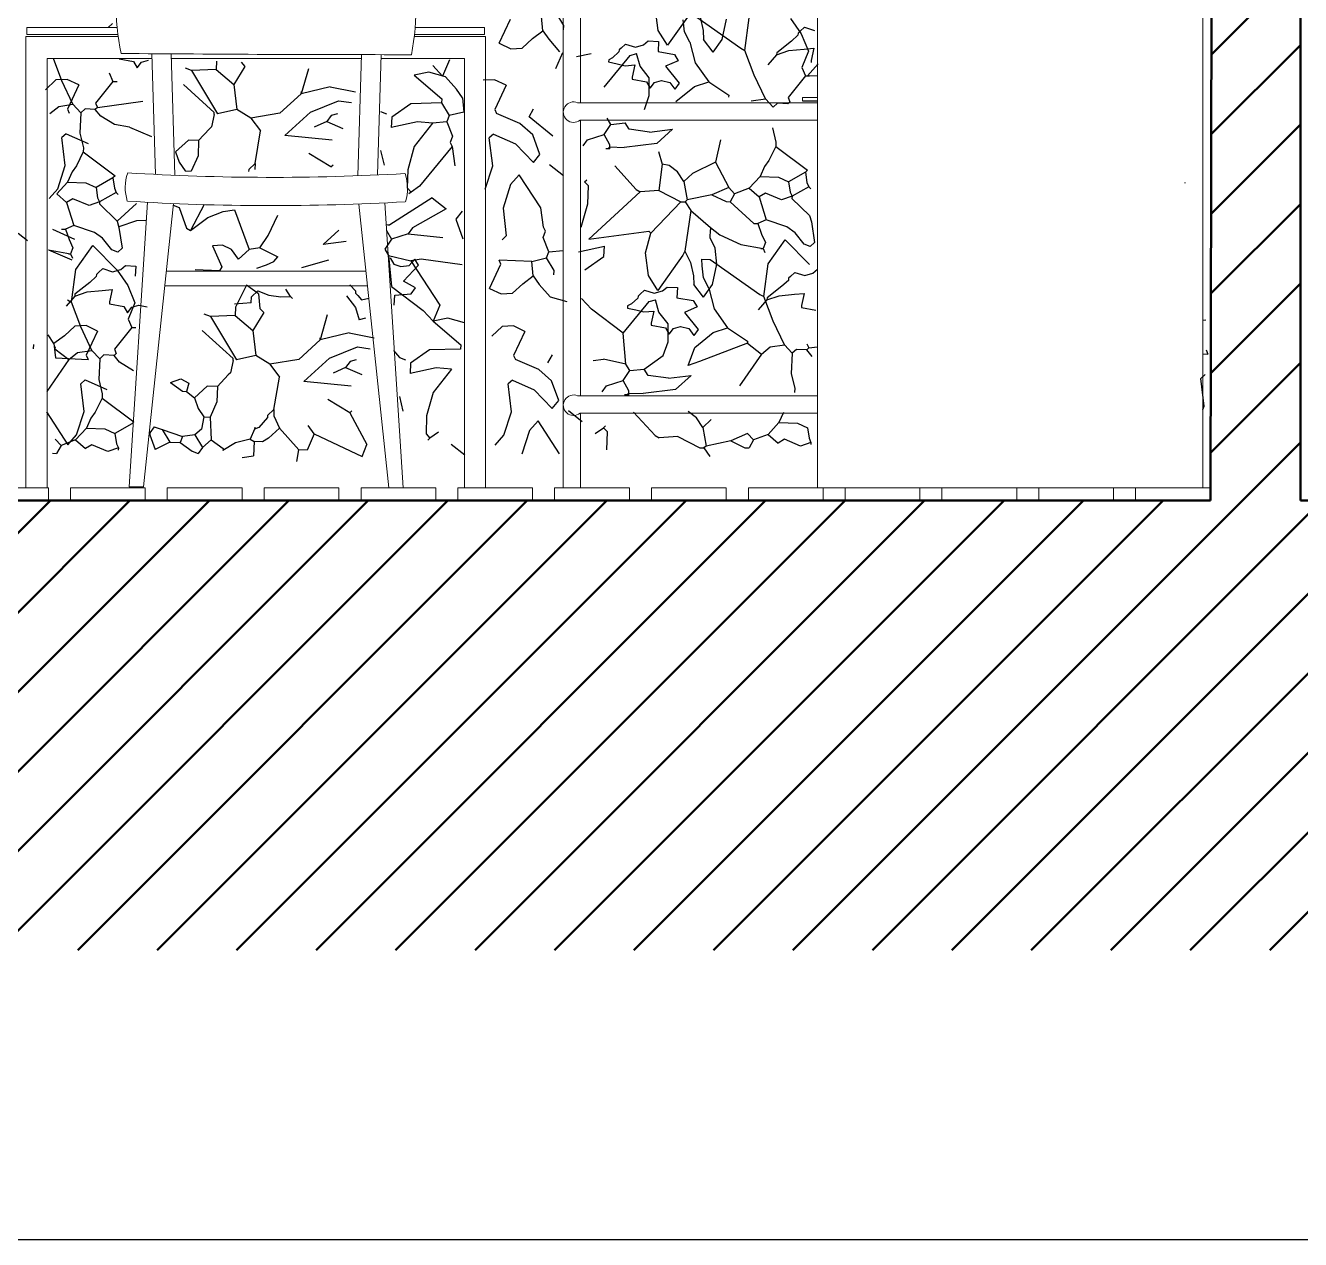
# Model space of a CAD drawing. Header units: inches. Extents: x 2960 to 8891, y 1487 to 4457.
# Drawn here: x 7918.2 to 8116.7, y 3203.8 to 3392.8 of the extents above; entities that cross this region are included whole.
import ezdxf

# ---------------------------------------------------------------- set-up
doc = ezdxf.new("R2010")
doc.units = ezdxf.units.IN
doc.header["$MEASUREMENT"] = 0
for name, color, linetype, lineweight in [('A-FURN', 8, 'Continuous', 20), ('A-GLAZ-FULL', 4, 'Continuous', 30), ('A-WALL-FULL', 7, 'Continuous', 50)]:
    doc.layers.add(name, color=color, linetype=linetype, lineweight=lineweight)
doc.layers.add('lavatrice', color=251, linetype='Continuous')
doc.layers.add('VERDE_siepe', color=96, linetype='Continuous')

msp = doc.modelspace()

# ---------------------------------------------------------------- hatches: boundary and pattern name
at = {"layer": 'A-WALL-FULL'}
h = msp.add_hatch(dxfattribs=at)
h.set_pattern_fill('ANSI31', color=0, scale=70)
h.paths.add_polyline_path([(8708.47, 3614.08), (8103.34, 3614.08), (8103.34, 3544.08), (8103.19, 3544.08), (8103.13, 3516.01), (8116.72, 3516.01), (8116.72, 3544.08), (8325.77, 3544.08), (8325.77, 3528.8), (8333.47, 3528.8), (8333.47, 3544.08), (8694.45, 3544.08), (8694.45, 3528.8), (8708.47, 3528.8), (8708.47, 3544.08)])
h.paths.add_polyline_path([(8718.47, 3318.8), (8708.47, 3318.8), (8232.65, 3318.8), (8232.65, 3318.8), (8217.86, 3318.8), (8116.72, 3318.8), (8116.72, 3396.01), (8102.87, 3396.01), (8102.7, 3318.8), (7807.32, 3318.8), (7797.32, 3318.8), (7797.32, 3248.8), (8718.47, 3248.8)])

# ---------------------------------------------------------------- linework, layer by layer
at = {"layer": 'A-FURN'}
for p, q in [((8001.92, 3471.44), (8001.92, 3320.8)), ((8004.62, 3422.87), (8004.62, 3380.73)), ((7937.85, 3388.37), (7938.41, 3369.57)), ((7940.88, 3388.34), (7941.44, 3369.43)), ((7969.96, 3369.36), (7970.52, 3388.22)), ((7973, 3369.48), (7973.55, 3388.22)), ((8039.19, 3381.01), (8039.19, 3381.57)), ((8039.19, 3381.57), (8041.52, 3381.57)), ((8004.16, 3380.73), (8041.52, 3380.73)), ((8004.55, 3378.02), (8041.52, 3378.02)), ((8004.62, 3378.02), (8004.62, 3335.11)), ((8098.81, 3368.27), (8098.67, 3368.27)), ((7937.18, 3365.24), (7934.34, 3320.91)), ((7974.14, 3365.13), (7976.98, 3320.8)), ((7936.57, 3320.91), (7941.24, 3365.04)), ((7974.75, 3320.8), (7970.08, 3364.93)), ((7940.14, 3354.53), (7971.16, 3354.53)), ((7939.9, 3352.21), (7971.47, 3352.21)), ((8004.16, 3335.11), (8041.52, 3335.11)), ((8004.55, 3332.4), (8041.52, 3332.4)), ((8004.62, 3332.4), (8004.62, 3320.8)), ((7921.77, 3320.8), (7910.11, 3320.8)), ((7921.77, 3318.8), (7921.77, 3320.8)), ((7936.84, 3320.8), (7925.19, 3320.8)), ((7925.19, 3318.8), (7925.19, 3320.8)), ((7934.34, 3320.92), (7936.58, 3320.92)), ((7936.84, 3318.8), (7936.84, 3320.8)), ((7951.92, 3320.8), (7940.27, 3320.8)), ((7940.27, 3318.8), (7940.27, 3320.8)), ((7951.92, 3318.8), (7951.92, 3320.8)), ((7967, 3320.8), (7955.35, 3320.8)), ((7955.35, 3318.8), (7955.35, 3320.8)), ((7967, 3318.8), (7967, 3320.8)), ((7982.08, 3320.8), (7970.43, 3320.8)), ((7970.43, 3318.8), (7970.43, 3320.8)), ((7976.98, 3320.8), (7974.75, 3320.8)), ((7982.08, 3318.8), (7982.08, 3320.8)), ((7997.15, 3320.8), (7985.5, 3320.8)), ((7985.5, 3318.8), (7985.5, 3320.8)), ((7997.15, 3318.8), (7997.15, 3320.8)), ((8012.23, 3320.8), (8000.58, 3320.8)), ((8000.58, 3318.8), (8000.58, 3320.8)), ((8004.62, 3320.8), (8001.92, 3320.8)), ((8012.23, 3318.8), (8012.23, 3320.8)), ((8027.31, 3320.8), (8015.66, 3320.8)), ((8015.66, 3318.8), (8015.66, 3320.8)), ((8027.31, 3318.8), (8027.31, 3320.8)), ((8042.39, 3320.8), (8030.74, 3320.8)), ((8030.74, 3318.8), (8030.74, 3320.8)), ((8042.39, 3318.8), (8042.39, 3320.8)), ((8057.46, 3320.8), (8045.81, 3320.8)), ((8045.81, 3318.8), (8045.81, 3320.8)), ((8057.46, 3318.8), (8057.46, 3320.8)), ((8072.54, 3320.8), (8060.89, 3320.8)), ((8060.89, 3318.8), (8060.89, 3320.8)), ((8072.54, 3318.8), (8072.54, 3320.8)), ((8087.62, 3320.8), (8075.97, 3320.8)), ((8075.97, 3318.8), (8075.97, 3320.8)), ((8087.62, 3318.8), (8087.62, 3320.8)), ((8091.05, 3318.8), (8091.05, 3320.8)), ((8091.05, 3320.8), (8102.7, 3320.8)), ((8093.85, 3320.8), (8096.55, 3320.8)), ((7921.77, 3318.8), (7910.11, 3318.8)), ((7936.84, 3318.8), (7925.19, 3318.8)), ((7951.92, 3318.8), (7940.27, 3318.8)), ((7967, 3318.8), (7955.35, 3318.8)), ((7982.08, 3318.8), (7970.43, 3318.8)), ((7997.15, 3318.8), (7985.5, 3318.8)), ((8012.23, 3318.8), (8000.58, 3318.8)), ((8027.31, 3318.8), (8015.66, 3318.8)), ((8042.39, 3318.8), (8030.74, 3318.8)), ((8057.46, 3318.8), (8045.81, 3318.8)), ((8072.54, 3318.8), (8060.89, 3318.8)), ((8087.62, 3318.8), (8075.97, 3318.8)), ((8102.7, 3318.8), (8091.05, 3318.8))]:
    msp.add_line(p, q, dxfattribs=at)
at = {"layer": 'A-FURN', "lineweight": 0}
for p, q in [((7932.62, 3391.05), (7918.24, 3391.05)), ((7918.24, 3391.05), (7918.24, 3320.8)), ((7918.24, 3320.8), (7918.24, 3391.05)), ((7918.24, 3391.05), (7932.62, 3391.05)), ((7918.4, 3391.36), (7918.4, 3392.46)), ((7918.4, 3392.46), (7932.45, 3392.46)), ((7918.4, 3392.46), (7918.4, 3391.36)), ((7932.45, 3392.46), (7918.4, 3392.46)), ((7932.57, 3391.36), (7918.4, 3391.36)), ((7918.4, 3391.36), (7932.57, 3391.36)), ((7989.83, 3391.05), (7978.71, 3391.05)), ((7978.71, 3391.05), (7989.83, 3391.05)), ((7989.67, 3391.36), (7978.75, 3391.36)), ((7978.75, 3391.36), (7989.67, 3391.36)), ((7978.86, 3392.46), (7989.67, 3392.46)), ((7989.67, 3392.46), (7978.86, 3392.46)), ((7989.67, 3391.36), (7989.67, 3392.46)), ((7989.67, 3392.46), (7989.67, 3391.36)), ((7989.83, 3320.8), (7989.83, 3391.05)), ((7989.83, 3320.8), (7989.83, 3391.05)), ((7921.54, 3320.8), (7921.54, 3387.59)), ((7921.54, 3320.8), (7921.54, 3387.59)), ((7921.54, 3387.59), (7937.87, 3387.59)), ((7921.54, 3387.59), (7937.87, 3387.59)), ((7940.91, 3387.59), (7970.5, 3387.59)), ((7973.53, 3387.59), (7986.54, 3387.59)), ((7973.53, 3387.59), (7986.54, 3387.59)), ((7986.54, 3320.8), (7986.54, 3387.59)), ((7986.54, 3387.59), (7986.54, 3320.8)), ((7918.24, 3320.8), (7921.54, 3320.8)), ((7918.24, 3320.8), (7921.54, 3320.8)), ((7989.83, 3320.8), (7986.54, 3320.8)), ((7986.54, 3320.8), (7989.83, 3320.8))]:
    msp.add_line(p, q, dxfattribs=at)
at = {"layer": 'A-FURN'}
for points in [[(7933.26, 3404.55), (7978.27, 3404.55, -0.092959), (7978.27, 3388.21, -0.002126), (7933.07, 3388.4, -0.109257), (7933.26, 3404.55, -0.276267)], [(7934.1, 3369.8, 0.162787), (7934.04, 3365.42, 0.892277)], [(7977.28, 3369.7, -0.162787), (7977.34, 3365.31, -0.892277)]]:
    msp.add_lwpolyline(points, format="xyb", dxfattribs=at)
msp.add_lwpolyline([(8041.52, 3320.8), (8041.52, 3396.01), (8101.52, 3396.01), (8101.52, 3320.8)], close=True, dxfattribs=at)
for centre, radius, start, end in [((8003.53, 3379.26), 1.6, 66.7709, 309.3571), ((7956.55, 3729.49), 360.38, 266.42, 273.2965), ((7956.59, 3725.09), 360.38, 266.42, 273.2965), ((8003.53, 3333.64), 1.6, 66.7709, 309.3571)]:
    msp.add_arc(centre, radius, start, end, dxfattribs=at)
at = {"layer": 'A-GLAZ-FULL'}
msp.add_line((7675.27, 3203.76), (8890.62, 3203.76), dxfattribs=at)
at = {"layer": 'A-WALL-FULL'}
for p, q in [((8102.7, 3318.8), (8103.19, 3544.08)), ((8116.72, 3318.8), (8116.72, 3544.08)), ((7807.32, 3318.8), (8102.7, 3318.8)), ((8102.7, 3318.8), (8102.7, 3318.8)), ((8116.72, 3318.8), (8708.47, 3318.8))]:
    msp.add_line(p, q, dxfattribs=at)
at = {"layer": 'lavatrice'}
msp.add_lwpolyline([(8039.19, 3381.01), (8041.52, 3381.01)], dxfattribs=at)
at = {"layer": 'VERDE_siepe'}
for p, q in [((8016.72, 3391.97), (8016.22, 3395.53)), ((8022.02, 3395.14), (8018.13, 3389.67)), ((7931.05, 3392.44), (7931.72, 3393.05)), ((7991.96, 3389.98), (7993.72, 3393.74)), ((7998.76, 3391.92), (7998.54, 3394.17)), ((8001.99, 3392.74), (8000.8, 3394.71)), ((8020.81, 3391.78), (8020.59, 3393.63)), ((8021.84, 3394.65), (8029.59, 3389.2)), ((8023.26, 3394.03), (8023.71, 3391.95)), ((8026.65, 3390.56), (8027.34, 3393.73)), ((8030.22, 3388.85), (8030.88, 3393.96)), ((8037.33, 3393.83), (8038.99, 3391.45)), ((7997.11, 3390.72), (7998.76, 3391.92)), ((7998.76, 3391.92), (7999.66, 3390.6)), ((8001.96, 3392.1), (8001.99, 3392.74)), ((8018.13, 3389.67), (8016.72, 3391.97)), ((8021.65, 3390.18), (8020.81, 3391.78)), ((8023.71, 3391.95), (8023.74, 3390.59)), ((8038.47, 3391.23), (8037.47, 3390.32)), ((8038.48, 3391.55), (8038.47, 3391.23)), ((8038.82, 3391.85), (8038.48, 3391.55)), ((8038.82, 3391.85), (8039.48, 3392.47)), ((8038.99, 3391.45), (8040.12, 3388.74)), ((8039.48, 3392.47), (8041.02, 3391.99)), ((7991.96, 3389.98), (7993.75, 3389.13)), ((7993.75, 3389.13), (7995.51, 3389.21)), ((7995.51, 3389.21), (7997.11, 3390.72)), ((7999.66, 3390.6), (8001.36, 3388.65)), ((8010.62, 3388.95), (8010.6, 3388.63)), ((8010.95, 3389.25), (8010.62, 3388.95)), ((8010.95, 3389.25), (8011.62, 3389.86)), ((8011.62, 3389.86), (8013.15, 3389.39)), ((8013.15, 3389.39), (8014.43, 3389.74)), ((8014.43, 3389.74), (8015.15, 3390.35)), ((8015.15, 3390.35), (8016.75, 3390.28)), ((8016.75, 3390.28), (8016.68, 3388.68)), ((8021.65, 3390.18), (8022.46, 3386.95)), ((8025.25, 3388.61), (8023.74, 3390.59)), ((8025.25, 3388.61), (8026.65, 3390.56)), ((8029.59, 3389.2), (8030.22, 3388.85)), ((8037.47, 3390.32), (8035.16, 3388.5)), ((8037.06, 3388.85), (8039.42, 3389.09)), ((8039.42, 3389.09), (8040.94, 3389.21)), ((8040.94, 3389.21), (8040.54, 3387.31)), ((7923.84, 3384.13), (7922.54, 3387.59)), ((7932.76, 3387.57), (7934.98, 3387.16)), ((7934.98, 3387.16), (7935.58, 3386.17)), ((7935.58, 3386.17), (7936.24, 3387.07)), ((7936.24, 3387.07), (7937.34, 3387.37)), ((7947.92, 3387.19), (7947.87, 3385.91)), ((7951.75, 3387.02), (7952.36, 3386.35)), ((7984.21, 3387.39), (7983.14, 3384.88)), ((8000.76, 3386.04), (8001.83, 3388.55)), ((8003.97, 3387.92), (8006.28, 3388.4)), ((8008.31, 3383.16), (8012.36, 3388.09)), ((8009, 3387.4), (8008.99, 3387.08)), ((8008.99, 3387.08), (8010.29, 3386.79)), ((8009.61, 3387.72), (8009, 3387.4)), ((8010.6, 3388.63), (8009.61, 3387.72)), ((8012.36, 3388.09), (8013.33, 3388.37)), ((8013.88, 3386.43), (8013.33, 3388.37)), ((8016.68, 3388.68), (8019.22, 3388.26)), ((8019.81, 3387.27), (8017.86, 3386.4)), ((8019.22, 3388.26), (8019.81, 3387.27)), ((8022.46, 3386.95), (8024.57, 3383.98)), ((8031.66, 3385), (8030.22, 3388.85)), ((8035.14, 3388.18), (8033.8, 3386.64)), ((8035.14, 3388.18), (8037.06, 3388.85)), ((8035.16, 3388.5), (8035.14, 3388.18)), ((8040.12, 3388.74), (8039.05, 3386.23)), ((8040.54, 3387.31), (8040.52, 3386.99)), ((7931.23, 3385.36), (7931.81, 3384.06)), ((7944.03, 3385.76), (7943.08, 3386.12)), ((7947.87, 3385.91), (7944.03, 3385.76)), ((7944.03, 3385.76), (7948.11, 3379.02)), ((7947.87, 3385.91), (7950.64, 3383.55)), ((7952.36, 3386.35), (7950.64, 3383.55)), ((7962.23, 3386), (7961.13, 3382.14)), ((7981, 3385.51), (7978.7, 3385.03)), ((7978.7, 3385.03), (7983.01, 3381.33)), ((7983.61, 3384.78), (7981, 3385.51)), ((7981.62, 3386.54), (7983.14, 3384.88)), ((8010.29, 3386.79), (8011.55, 3386.49)), ((8011.55, 3386.49), (8013.07, 3386.61)), ((8013.07, 3386.61), (8012.67, 3384.71)), ((8015.3, 3384.6), (8013.88, 3386.43)), ((8017.86, 3386.4), (8019.98, 3383.75)), ((8033.41, 3381.36), (8031.66, 3385)), ((8039.63, 3384.92), (8036.93, 3381.52)), ((8039.05, 3386.23), (8039.63, 3384.92)), ((8039.63, 3384.92), (8039.95, 3384.91)), ((8041.59, 3386.79), (8039.95, 3384.91)), ((8039.95, 3384.91), (8040.27, 3384.9)), ((7922.92, 3384.27), (7921.32, 3382.76)), ((7924.68, 3384.34), (7922.92, 3384.27)), ((7925.58, 3380.49), (7923.84, 3384.13)), ((7926.47, 3383.5), (7924.68, 3384.34)), ((7926.47, 3383.5), (7924.71, 3379.74)), ((7931.81, 3384.06), (7929.1, 3380.66)), ((7931.81, 3384.06), (7932.13, 3384.04)), ((7932.13, 3384.04), (7932.45, 3384.03)), ((7947.58, 3379.21), (7942.78, 3383.58)), ((7950.64, 3383.55), (7951.11, 3379.7)), ((7965.65, 3383.22), (7961.13, 3382.14)), ((7965.65, 3383.22), (7969.56, 3382.45)), ((7985.31, 3382.83), (7983.61, 3384.78)), ((7991.22, 3384.3), (7989.46, 3384.22)), ((7993.01, 3383.45), (7991.22, 3384.3)), ((7993.01, 3383.45), (7991.25, 3379.69)), ((8012.67, 3384.71), (8012.66, 3384.39)), ((8012.66, 3384.39), (8014.88, 3383.97)), ((8014.88, 3383.97), (8015.47, 3382.98)), ((8015.32, 3381.83), (8015.3, 3384.6)), ((8015.47, 3382.98), (8016.14, 3383.89)), ((8016.14, 3383.89), (8017.24, 3384.18)), ((8017.24, 3384.18), (8018.54, 3383.9)), ((8018.54, 3383.9), (8019.3, 3382.82)), ((8019.98, 3383.75), (8019.3, 3382.82)), ((8019.45, 3380.92), (8022.34, 3383.26)), ((8022.34, 3383.26), (8024.57, 3383.98)), ((8024.57, 3383.98), (8027.68, 3381.93)), ((8041.52, 3384.84), (8040.27, 3384.9)), ((7929.39, 3380.01), (7936.47, 3380.98)), ((7961.13, 3382.14), (7957.8, 3379.09)), ((7961.13, 3382.14), (7961.14, 3382.46)), ((7962.57, 3379.26), (7966.94, 3381.04)), ((7966.94, 3381.04), (7968.94, 3380.75)), ((7983.01, 3381.33), (7982.98, 3380.69)), ((7986.21, 3381.51), (7985.31, 3382.83)), ((7986.21, 3381.51), (7986.43, 3379.26)), ((8014.55, 3379.69), (8015.32, 3381.83)), ((8027.68, 3381.93), (8027.66, 3381.61)), ((8031.2, 3381.03), (8033.41, 3381.36)), ((8033.41, 3381.36), (8034.63, 3380.03)), ((8036.93, 3381.52), (8037.22, 3380.87)), ((7922, 3379.05), (7923.37, 3380.16)), ((7923.37, 3380.16), (7925.58, 3380.49)), ((7924.71, 3379.74), (7925, 3379.09)), ((7925.58, 3380.49), (7926.8, 3379.16)), ((7926.8, 3379.16), (7926.66, 3375.97)), ((7927.47, 3379.77), (7926.8, 3379.16)), ((7929.06, 3379.7), (7927.47, 3379.77)), ((7929.39, 3380.01), (7929.06, 3379.7)), ((7929.91, 3378.64), (7929.06, 3379.7)), ((7929.1, 3380.66), (7929.39, 3380.01)), ((7947.56, 3378.89), (7947.58, 3379.21)), ((7951.11, 3379.7), (7948.11, 3379.02)), ((7953.29, 3378.32), (7951.11, 3379.7)), ((7957.8, 3379.09), (7953.29, 3378.32)), ((7958.57, 3375.62), (7962.57, 3379.26)), ((7966.75, 3379.02), (7965.77, 3378.74)), ((7973.47, 3379.36), (7974.42, 3379)), ((7978.18, 3380.58), (7975.21, 3378.47)), ((7982.98, 3380.69), (7978.18, 3380.58)), ((7982.98, 3380.69), (7984.17, 3378.72)), ((7986.43, 3379.26), (7984.17, 3378.72)), ((7991.25, 3379.69), (7991.54, 3379.04)), ((7995.18, 3377.51), (7991.54, 3379.04)), ((7996.6, 3378.55), (7997.29, 3379.8)), ((8035.29, 3380.64), (8034.63, 3380.03)), ((8036.89, 3380.57), (8035.29, 3380.64)), ((8037.22, 3380.87), (8036.89, 3380.57)), ((7932.05, 3377.32), (7929.91, 3378.64)), ((7934.37, 3376.91), (7932.05, 3377.32)), ((7947.16, 3376.99), (7946.83, 3376.69)), ((7947.56, 3378.89), (7947.16, 3376.99)), ((7953.29, 3378.32), (7954.8, 3376.34)), ((7965.1, 3377.81), (7963.14, 3376.94)), ((7965.77, 3378.74), (7965.1, 3377.81)), ((7965.1, 3377.81), (7967.6, 3376.74)), ((7975.21, 3378.47), (7975.14, 3376.88)), ((7979.2, 3377.75), (7975.14, 3376.88)), ((7981.57, 3377.56), (7978.73, 3373.93)), ((7981.57, 3377.56), (7979.2, 3377.75)), ((7983.81, 3377.78), (7981.57, 3377.56)), ((7984.17, 3378.72), (7983.81, 3377.78)), ((7983.81, 3377.78), (7984.67, 3375.5)), ((7997.16, 3375.74), (7995.18, 3377.51)), ((8000.3, 3375.51), (7996.6, 3378.55)), ((8008.31, 3375.8), (8009.33, 3377.36)), ((8009.33, 3377.36), (8008.74, 3378.34)), ((8009.33, 3377.36), (8011.58, 3377.58)), ((8012.18, 3376.59), (8011.58, 3377.58)), ((7924.54, 3375.91), (7923.87, 3375.3)), ((7924.39, 3370.98), (7923.87, 3375.3)), ((7924.54, 3375.91), (7927.92, 3374.36)), ((7926.66, 3375.97), (7927.2, 3373.71)), ((7934.37, 3376.91), (7937.83, 3375.48)), ((7946.83, 3376.69), (7945.15, 3374.84)), ((7953.94, 3371.26), (7954.8, 3376.34)), ((7965.95, 3374.89), (7958.57, 3375.62)), ((7984.67, 3375.5), (7984.31, 3374.56)), ((7991.08, 3375.86), (7990.41, 3375.25)), ((7990.93, 3370.93), (7990.41, 3375.25)), ((7991.08, 3375.86), (7994.46, 3374.32)), ((7998.29, 3372.67), (7997.16, 3375.74)), ((8005.71, 3374.96), (8008.31, 3375.8)), ((8009.19, 3374.17), (8008.31, 3375.8)), ((8015.35, 3376.14), (8012.18, 3376.59)), ((8015.35, 3376.14), (8018.91, 3376.6)), ((8018.91, 3376.6), (8016.47, 3374.4)), ((8034.49, 3376.84), (8035.03, 3374.58)), ((7927.17, 3373.07), (7926.12, 3370.88)), ((7927.2, 3373.71), (7927.17, 3373.07)), ((7927.17, 3373.07), (7932.13, 3369.34)), ((7943.55, 3374.91), (7941.56, 3373.08)), ((7941.56, 3373.08), (7942.13, 3371.46)), ((7945.15, 3374.84), (7943.55, 3374.91)), ((7945.15, 3374.84), (7945.05, 3372.45)), ((7974.07, 3371.03), (7973.53, 3373.29)), ((7978.73, 3373.93), (7977.7, 3370.28)), ((7984.6, 3373.91), (7979.54, 3367.74)), ((7984.31, 3374.56), (7984.6, 3373.91)), ((7984.6, 3373.91), (7985.06, 3370.88)), ((7994.46, 3374.32), (7997.28, 3371.44)), ((8005.03, 3374.03), (8005.71, 3374.96)), ((8008.85, 3373.54), (8008.53, 3373.56)), ((8008.85, 3373.54), (8009.18, 3373.85)), ((8009.17, 3373.53), (8008.85, 3373.54)), ((8009.17, 3373.53), (8009.18, 3373.85)), ((8009.18, 3373.85), (8009.19, 3374.17)), ((8009.18, 3373.85), (8011.41, 3373.75)), ((8016.47, 3374.4), (8011.41, 3373.75)), ((8016.75, 3373.14), (8017.3, 3371.19)), ((8026.41, 3374.95), (8025.62, 3371.47)), ((8035, 3373.94), (8033.95, 3371.75)), ((8035.03, 3374.58), (8035, 3373.94)), ((8035, 3373.94), (8039.95, 3370.21)), ((7942.13, 3371.46), (7943.03, 3370.14)), ((7945.05, 3372.45), (7943.98, 3370.1)), ((7953.94, 3371.26), (7952.94, 3370.35)), ((7953.94, 3371.26), (7953.9, 3370.31)), ((7965.75, 3370.75), (7962.32, 3372.82)), ((7965.75, 3370.75), (7966.08, 3371.05)), ((7997.28, 3371.44), (7998.29, 3372.67)), ((8001.95, 3369.37), (7999.79, 3371.06)), ((8017.3, 3371.19), (8016.8, 3367.06)), ((8018.43, 3370.97), (8017.3, 3371.19)), ((8025.62, 3371.47), (8022.03, 3369.71)), ((8025.62, 3371.47), (8027.69, 3367.55)), ((8033.95, 3371.75), (8033.27, 3370.82)), ((7923.21, 3367.34), (7924.39, 3370.98)), ((7925.44, 3369.95), (7924.73, 3368.38)), ((7926.12, 3370.88), (7925.44, 3369.95)), ((7931.79, 3369.03), (7929.17, 3367.55)), ((7932.13, 3369.34), (7931.79, 3369.03)), ((7931.79, 3369.03), (7932.04, 3367.43)), ((7943.03, 3370.14), (7943.98, 3370.1)), ((7952.94, 3370.35), (7952.93, 3370.03)), ((7977.7, 3370.28), (7977.61, 3367.5)), ((7989.75, 3367.29), (7990.93, 3370.93)), ((7995.07, 3369.52), (7993.72, 3367.99)), ((7998.41, 3364.39), (7995.07, 3369.53)), ((8009.94, 3370.88), (8013.29, 3367.21)), ((8019.71, 3369.99), (8018.43, 3370.97)), ((8020.7, 3368.49), (8019.71, 3369.99)), ((8022.03, 3369.71), (8020.7, 3368.49)), ((8032.56, 3369.25), (8030.88, 3367.41)), ((8033.27, 3370.82), (8032.56, 3369.25)), ((8032.56, 3369.25), (8035.43, 3369.13)), ((8035.43, 3369.13), (8037, 3368.42)), ((8039.62, 3369.9), (8037, 3368.42)), ((8039.95, 3370.21), (8039.62, 3369.9)), ((8039.62, 3369.9), (8039.87, 3368.29)), ((7921.86, 3365.8), (7923.21, 3367.34)), ((7924.73, 3368.38), (7923.05, 3366.54)), ((7924.73, 3368.38), (7927.6, 3368.26)), ((7927.6, 3368.26), (7929.17, 3367.55)), ((7929.17, 3367.55), (7929.42, 3365.94)), ((7932.04, 3367.43), (7932.33, 3366.77)), ((7977.61, 3367.5), (7978.22, 3366.83)), ((7979.54, 3367.74), (7978.22, 3366.83)), ((7993.72, 3367.99), (7992.54, 3364.34)), ((8005.25, 3368.44), (8005.58, 3368.75)), ((8005.86, 3367.78), (8005.25, 3368.44)), ((8005.77, 3365), (8005.86, 3367.78)), ((8013.29, 3367.21), (8013.92, 3366.87)), ((8016.8, 3367.06), (8013.92, 3366.87)), ((8016.8, 3367.06), (8020.24, 3365.31)), ((8020.7, 3368.49), (8021.21, 3365.59)), ((8027.69, 3367.55), (8025.08, 3366.38)), ((8027.69, 3367.55), (8028.61, 3366.55)), ((8030.88, 3367.41), (8028.61, 3366.55)), ((8030.88, 3367.41), (8032.42, 3366.06)), ((8037, 3368.42), (8037.25, 3366.81)), ((8040.16, 3367.64), (8037.54, 3366.16)), ((8039.87, 3368.29), (8040.16, 3367.64)), ((8040.46, 3367.31), (8040.16, 3367.64)), ((7923.05, 3366.54), (7924.59, 3365.19)), ((7925.58, 3365.79), (7924.59, 3365.19)), ((7924.59, 3365.19), (7925.72, 3361.63)), ((7928.09, 3364.72), (7925.58, 3365.79)), ((7929.71, 3365.29), (7928.09, 3364.72)), ((7929.42, 3365.94), (7929.71, 3365.29)), ((7929.71, 3365.29), (7929.7, 3364.97)), ((7932.33, 3366.77), (7929.71, 3365.29)), ((7932.64, 3366.44), (7932.33, 3366.77)), ((7981.52, 3365.91), (7974.94, 3361.72)), ((7978.22, 3366.83), (7977.89, 3366.53)), ((7981.52, 3365.91), (7983.68, 3364.21)), ((8013.92, 3366.87), (8005.88, 3359.5)), ((8020.24, 3365.31), (8015.55, 3360.4)), ((8020.24, 3365.31), (8020.88, 3365.29)), ((8021.21, 3365.59), (8020.88, 3365.29)), ((8020.88, 3365.29), (8021.78, 3363.97)), ((8025.08, 3366.38), (8021.21, 3365.59)), ((8025.08, 3366.38), (8027.27, 3365.33)), ((8027.27, 3365.33), (8027.91, 3365.3)), ((8028.61, 3366.55), (8027.91, 3365.3)), ((8027.91, 3365.3), (8031.6, 3361.94)), ((8033.4, 3366.66), (8032.42, 3366.06)), ((8032.42, 3366.06), (8033.54, 3362.5)), ((8035.92, 3365.59), (8033.4, 3366.66)), ((8037.54, 3366.16), (8035.92, 3365.59)), ((8037.25, 3366.81), (8037.54, 3366.16)), ((8037.54, 3366.16), (8037.52, 3365.84)), ((8037.52, 3365.84), (8040.28, 3363.16)), ((7929.7, 3364.97), (7932.46, 3362.29)), ((7935.45, 3365.04), (7932.46, 3362.29)), ((7941.19, 3364.79), (7942.14, 3364.43)), ((7942.14, 3364.43), (7943.28, 3361.18)), ((7945.99, 3364.9), (7943.9, 3360.83)), ((7946.57, 3362.88), (7948.96, 3363.82)), ((7948.96, 3363.82), (7950.75, 3364.05)), ((7950.75, 3364.05), (7953.04, 3357.88)), ((7955.96, 3360.07), (7957.5, 3363.2)), ((7983.68, 3364.21), (7978.44, 3361.25)), ((7986.19, 3363.84), (7985.18, 3362.61)), ((7992.54, 3364.34), (7993.05, 3360.02)), ((7998.87, 3361.37), (7998.41, 3364.39)), ((8004.73, 3361.35), (8005.77, 3365)), ((8021.78, 3363.97), (8020.86, 3357.62)), ((8021.78, 3363.97), (8024.86, 3361.28)), ((8040.28, 3363.16), (8040.56, 3362.19)), ((7925.72, 3361.63), (7924.41, 3361.05)), ((7928.91, 3360.53), (7925.72, 3361.63)), ((7932.46, 3362.29), (7932.73, 3361.32)), ((7935.48, 3362.36), (7932.71, 3361.39)), ((7932.73, 3361.32), (7933.23, 3358.1)), ((7936.94, 3362.42), (7935.48, 3362.36)), ((7943.28, 3361.18), (7943.9, 3360.83)), ((7943.9, 3360.83), (7946.57, 3362.88)), ((7974.36, 3361.75), (7974.62, 3361.73)), ((7974.62, 3361.73), (7974.94, 3361.72)), ((7978.44, 3361.25), (7977.76, 3360.32)), ((7985.18, 3362.61), (7986.31, 3359.54)), ((7999.16, 3360.72), (7998.87, 3361.37)), ((8024.86, 3361.28), (8024.85, 3360.96)), ((8024.86, 3361.28), (8026.31, 3360.14)), ((8031.6, 3361.94), (8032.24, 3361.91)), ((8033.54, 3362.5), (8032.24, 3361.91)), ((8032.24, 3361.91), (8032.81, 3360.29)), ((8036.73, 3361.4), (8033.54, 3362.5)), ((8038.01, 3360.48), (8036.73, 3361.4)), ((8040.56, 3362.19), (8041.06, 3358.97)), ((7917.03, 3360.41), (7918.48, 3359.27)), ((7925.85, 3359.46), (7922.47, 3361.01)), ((7923.77, 3361.07), (7924.41, 3361.05)), ((7924.41, 3361.05), (7924.98, 3359.42)), ((7924.98, 3359.42), (7925.56, 3358.12)), ((7930.18, 3359.62), (7928.91, 3360.53)), ((7931.62, 3357.85), (7930.18, 3359.62)), ((7954.65, 3358.13), (7955.96, 3360.07)), ((7964.56, 3358.68), (7967, 3360.88)), ((7968.12, 3359.14), (7964.56, 3358.68)), ((7975.16, 3359.47), (7974.14, 3357.92)), ((7974.41, 3360.85), (7975.16, 3359.47)), ((7977.76, 3360.32), (7975.16, 3359.47)), ((7977.76, 3360.32), (7983.17, 3359.76)), ((7992.39, 3359.41), (7993.05, 3360.02)), ((7998.8, 3359.77), (7999.16, 3360.72)), ((7999.66, 3357.5), (7998.8, 3359.77)), ((8005.88, 3359.5), (8015.25, 3360.74)), ((8014.72, 3357.38), (8015.55, 3360.4)), ((8015.25, 3360.74), (8015.55, 3360.4)), ((8024.79, 3359.68), (8024.85, 3360.96)), ((8025.56, 3358.11), (8024.79, 3359.68)), ((8026.31, 3360.14), (8029.57, 3358.68)), ((8032.81, 3360.29), (8033.39, 3358.99)), ((8033.82, 3355.65), (8036.48, 3359.38)), ((8036.48, 3359.38), (8040.27, 3355.52)), ((8039.45, 3358.72), (8038.01, 3360.48)), ((7921.75, 3357.81), (7925.39, 3356.28)), ((7921.75, 3357.81), (7925.2, 3357.18)), ((7924.88, 3357.19), (7925.2, 3357.18)), ((7925.56, 3358.12), (7925.2, 3357.18)), ((7925.2, 3357.18), (7925.49, 3356.52)), ((7926, 3354.78), (7928.65, 3358.51)), ((7928.65, 3358.51), (7932.45, 3354.65)), ((7932.57, 3357.49), (7931.62, 3357.85)), ((7933.23, 3358.1), (7932.57, 3357.49)), ((7948.85, 3358.54), (7947.31, 3358.45)), ((7947.31, 3358.45), (7948.77, 3355.19)), ((7950.28, 3357.86), (7948.85, 3358.54)), ((7951.37, 3356.35), (7950.28, 3357.86)), ((7953.04, 3357.88), (7951.37, 3356.35)), ((7954.65, 3358.13), (7953.04, 3357.88)), ((7954.65, 3358.13), (7957.46, 3356.73)), ((7974.14, 3357.92), (7974.73, 3356.93)), ((7999.29, 3356.56), (7999.66, 3357.5)), ((7999.66, 3357.5), (8001.9, 3357.72)), ((8004.27, 3357.53), (8008.32, 3358.4)), ((8008.26, 3356.8), (8008.32, 3358.4)), ((8015.22, 3353.81), (8014.72, 3357.38)), ((8020.86, 3357.62), (8020.52, 3356.99)), ((8020.86, 3357.62), (8021.75, 3355.87)), ((8025.83, 3355.58), (8025.56, 3358.11)), ((8029.57, 3358.68), (8033.03, 3358.04)), ((8032.71, 3358.06), (8033.03, 3358.04)), ((8033.39, 3358.99), (8033.03, 3358.04)), ((8033.03, 3358.04), (8033.32, 3357.39)), ((8040.39, 3358.36), (8039.45, 3358.72)), ((8041.06, 3358.97), (8040.39, 3358.36)), ((7933.02, 3354.77), (7933.75, 3355.38)), ((7933.75, 3355.38), (7935.35, 3355.31)), ((7935.35, 3355.31), (7935.28, 3353.72)), ((7948.77, 3355.19), (7948.42, 3354.57)), ((7954.19, 3354.95), (7955.7, 3355.47)), ((7955.7, 3355.47), (7956.84, 3356.03)), ((7956.84, 3356.03), (7957.46, 3356.73)), ((7961.23, 3355.09), (7965.4, 3356.29)), ((7974.73, 3356.93), (7978.21, 3356.14)), ((7974.73, 3356.93), (7975.16, 3352.12)), ((7974.97, 3356.57), (7975.55, 3355.61)), ((7975.55, 3355.61), (7976.63, 3355.22)), ((7976.63, 3355.22), (7977.94, 3355.4)), ((7977.05, 3352.96), (7979.39, 3355.42)), ((7977.94, 3355.4), (7978.8, 3356.4)), ((7979.82, 3356.39), (7978.21, 3356.14)), ((7978.21, 3356.14), (7982.71, 3349.24)), ((7979.39, 3355.42), (7978.8, 3356.4)), ((7986.18, 3355.48), (7979.82, 3356.39)), ((7990.46, 3351.83), (7992.22, 3355.59)), ((7992.22, 3355.59), (7991.93, 3356.24)), ((7997.03, 3356.02), (7991.93, 3356.24)), ((7997.03, 3356.02), (7999.29, 3356.56)), ((7997.26, 3353.77), (7997.03, 3356.02)), ((8000.49, 3354.59), (7999.29, 3356.56)), ((8005.29, 3354.7), (8008.26, 3356.8)), ((8020.52, 3356.99), (8016.63, 3351.52)), ((8021.75, 3355.87), (8022.21, 3353.79)), ((8023.51, 3356.4), (8024.78, 3356.34)), ((8023.53, 3355.33), (8023.51, 3356.4)), ((8023.75, 3353.47), (8023.53, 3355.33)), ((8024.78, 3356.34), (8032.53, 3350.89)), ((8025.15, 3352.41), (8025.83, 3355.58)), ((8033.16, 3350.54), (8033.82, 3355.65)), ((7925.33, 3349.67), (7926, 3354.78)), ((7929.2, 3353.66), (7928.2, 3352.75)), ((7929.22, 3353.98), (7929.2, 3353.66)), ((7929.55, 3354.29), (7929.22, 3353.98)), ((7929.55, 3354.29), (7930.22, 3354.9)), ((7930.22, 3354.9), (7931.75, 3354.42)), ((7931.75, 3354.42), (7933.02, 3354.77)), ((7932.45, 3354.65), (7934.11, 3352.27)), ((7948.42, 3354.57), (7944.59, 3354.73)), ((7995.61, 3352.56), (7997.26, 3353.77)), ((7997.26, 3353.77), (7998.16, 3352.45)), ((8000.46, 3353.95), (8000.49, 3354.59)), ((8016.63, 3351.52), (8015.22, 3353.81)), ((8022.21, 3353.79), (8022.24, 3352.44)), ((8024.59, 3351.88), (8023.75, 3353.47)), ((8036.98, 3353.4), (8036.97, 3353.08)), ((8037.31, 3353.7), (8036.98, 3353.4)), ((8037.31, 3353.7), (8037.98, 3354.31)), ((8037.98, 3354.31), (8039.52, 3353.84)), ((8039.52, 3353.84), (8040.79, 3354.18)), ((8040.79, 3354.18), (8041.52, 3354.8)), ((7925.87, 3350.61), (7927.79, 3351.28)), ((7928.2, 3352.75), (7925.89, 3350.93)), ((7927.79, 3351.28), (7930.15, 3351.52)), ((7930.15, 3351.52), (7931.67, 3351.64)), ((7931.67, 3351.64), (7931.27, 3349.74)), ((7934.11, 3352.27), (7935.23, 3349.56)), ((7952.61, 3352.32), (7950.87, 3348.88)), ((7954.47, 3350.96), (7952.61, 3352.32)), ((7953.36, 3350.51), (7954.36, 3351.43)), ((7954.36, 3351.43), (7956.08, 3350.78)), ((7959.43, 3350.57), (7958.71, 3351.71)), ((7969.63, 3351.37), (7968.71, 3352.37)), ((7969.61, 3351.05), (7969.63, 3351.37)), ((7975.16, 3352.12), (7980.11, 3348.39)), ((7978.92, 3351.92), (7977.05, 3352.96)), ((7978.24, 3350.99), (7978.92, 3351.92)), ((7990.46, 3351.83), (7992.25, 3350.98)), ((7994.01, 3351.06), (7995.61, 3352.56)), ((7998.16, 3352.45), (7999.86, 3350.49)), ((8013.89, 3350.95), (8014.56, 3351.56)), ((8014.56, 3351.56), (8016.1, 3351.08)), ((8016.1, 3351.08), (8017.37, 3351.43)), ((8017.37, 3351.43), (8018.1, 3352.04)), ((8018.1, 3352.04), (8019.69, 3351.97)), ((8019.69, 3351.97), (8019.62, 3350.38)), ((8023.75, 3350.46), (8022.24, 3352.44)), ((8023.75, 3350.46), (8025.15, 3352.41)), ((8024.59, 3351.88), (8025.41, 3348.64)), ((8035.97, 3352.16), (8033.65, 3350.35)), ((8036.97, 3353.08), (8035.97, 3352.16)), ((7925.87, 3350.61), (7924.53, 3349.07)), ((7924.71, 3350.02), (7925.33, 3349.67)), ((7926.78, 3345.83), (7925.33, 3349.67)), ((7925.89, 3350.93), (7925.87, 3350.61)), ((7931.27, 3349.74), (7931.26, 3349.42)), ((7931.26, 3349.42), (7933.48, 3349)), ((7935.23, 3349.56), (7934.17, 3347.05)), ((7934.73, 3348.92), (7935.84, 3349.21)), ((7935.84, 3349.21), (7937.14, 3348.93)), ((7953.32, 3349.56), (7950.75, 3349.35)), ((7953.32, 3349.56), (7953.36, 3350.51)), ((7954.47, 3350.96), (7954.69, 3348.71)), ((7956.08, 3350.78), (7957.95, 3350.51)), ((7957.95, 3350.51), (7959.43, 3350.57)), ((7959.43, 3350.57), (7959.74, 3350.24)), ((7968.17, 3350.68), (7969.59, 3348.85)), ((7969.92, 3350.72), (7969.61, 3351.05)), ((7969.92, 3350.72), (7970.53, 3350.05)), ((7970.53, 3350.05), (7971.63, 3350.29)), ((7975.61, 3349.19), (7975.68, 3350.79)), ((7975.68, 3350.79), (7978.24, 3350.99)), ((7982.71, 3349.24), (7981.64, 3346.72)), ((7992.25, 3350.98), (7994.01, 3351.06)), ((7999.86, 3350.49), (8002.47, 3349.76)), ((8006.3, 3348.58), (8004.77, 3350.24)), ((8011.25, 3344.85), (8015.3, 3349.79)), ((8012.55, 3349.41), (8011.94, 3349.09)), ((8013.55, 3350.32), (8012.55, 3349.41)), ((8013.56, 3350.64), (8013.55, 3350.32)), ((8013.89, 3350.95), (8013.56, 3350.64)), ((8015.3, 3349.79), (8016.27, 3350.06)), ((8016.82, 3348.12), (8016.27, 3350.06)), ((8019.62, 3350.38), (8022.16, 3349.95)), ((8022.16, 3349.95), (8022.76, 3348.96)), ((8033.64, 3350.03), (8032.29, 3348.49)), ((8032.53, 3350.89), (8033.16, 3350.54)), ((8034.61, 3346.7), (8033.16, 3350.54)), ((8033.64, 3350.03), (8035.56, 3350.69)), ((8033.65, 3350.35), (8033.64, 3350.03)), ((8035.56, 3350.69), (8037.92, 3350.94)), ((8037.92, 3350.94), (8039.44, 3351.05)), ((8039.44, 3351.05), (8039.03, 3349.15)), ((7933.48, 3349), (7934.07, 3348.02)), ((7934.07, 3348.02), (7934.73, 3348.92)), ((7946.97, 3347.45), (7946.03, 3347.81)), ((7950.81, 3347.6), (7946.97, 3347.45)), ((7946.97, 3347.45), (7951.05, 3340.71)), ((7950.87, 3348.88), (7950.81, 3347.6)), ((7950.81, 3347.6), (7953.58, 3345.25)), ((7955.3, 3348.05), (7953.58, 3345.25)), ((7954.69, 3348.71), (7955.3, 3348.05)), ((7965.17, 3347.69), (7964.07, 3343.83)), ((7969.59, 3348.85), (7970.14, 3346.91)), ((7971.11, 3347.18), (7970.14, 3346.91)), ((7980.11, 3348.39), (7981.64, 3346.72)), ((7983.94, 3347.21), (7981.64, 3346.72)), ((7986.55, 3346.48), (7983.94, 3347.21)), ((8011.25, 3344.85), (8006.3, 3348.58)), ((8011.94, 3349.09), (8011.93, 3348.77)), ((8011.93, 3348.77), (8013.23, 3348.49)), ((8013.23, 3348.49), (8014.49, 3348.18)), ((8014.49, 3348.18), (8016.01, 3348.3)), ((8016.01, 3348.3), (8015.61, 3346.4)), ((8018.24, 3346.29), (8016.82, 3348.12)), ((8022.76, 3348.96), (8020.8, 3348.09)), ((8020.8, 3348.09), (8022.92, 3345.44)), ((8025.41, 3348.64), (8027.51, 3345.67)), ((8039.03, 3349.15), (8039.02, 3348.83)), ((8039.02, 3348.83), (8041.24, 3348.42)), ((7925.86, 3345.96), (7924.26, 3344.45)), ((7927.62, 3346.04), (7925.86, 3345.96)), ((7928.52, 3342.18), (7926.78, 3345.83)), ((7929.41, 3345.19), (7927.62, 3346.04)), ((7934.75, 3345.75), (7932.04, 3342.35)), ((7934.17, 3347.05), (7934.75, 3345.75)), ((7934.75, 3345.75), (7935.07, 3345.73)), ((7935.07, 3345.73), (7935.39, 3345.72)), ((7950.52, 3340.91), (7945.72, 3345.27)), ((7953.58, 3345.25), (7954.06, 3341.39)), ((7981.64, 3346.72), (7985.95, 3343.02)), ((7992.4, 3345.91), (7990.81, 3344.41)), ((7994.16, 3345.99), (7992.4, 3345.91)), ((7995.95, 3345.14), (7994.16, 3345.99)), ((8015.61, 3346.4), (8015.6, 3346.08)), ((8015.6, 3346.08), (8017.82, 3345.66)), ((8017.82, 3345.66), (8018.41, 3344.68)), ((8018.26, 3343.52), (8018.24, 3346.29)), ((8018.41, 3344.68), (8019.08, 3345.58)), ((8019.08, 3345.58), (8020.18, 3345.87)), ((8020.18, 3345.87), (8021.48, 3345.59)), ((8021.48, 3345.59), (8022.24, 3344.51)), ((8022.92, 3345.44), (8022.24, 3344.51)), ((8025.28, 3344.95), (8027.51, 3345.67)), ((8027.51, 3345.67), (8030.62, 3343.62)), ((8036.35, 3343.05), (8034.61, 3346.7)), ((8101.99, 3346.86), (8101.52, 3346.84)), ((7922.61, 3343.25), (7921.71, 3344.57)), ((7924.26, 3344.45), (7922.61, 3343.25)), ((7922.61, 3343.25), (7922.84, 3341)), ((7929.41, 3345.19), (7927.65, 3341.43)), ((7964.07, 3343.83), (7960.74, 3340.78)), ((7968.59, 3344.91), (7964.07, 3343.83)), ((7964.07, 3343.83), (7964.08, 3344.15)), ((7968.59, 3344.91), (7972.5, 3344.14)), ((7995.95, 3345.14), (7994.19, 3341.38)), ((8011.68, 3340.04), (8011.25, 3344.85)), ((8017.49, 3341.38), (8018.26, 3343.52)), ((8022.39, 3342.62), (8025.28, 3344.95)), ((8030.61, 3343.3), (8023.13, 3340.43)), ((8030.62, 3343.62), (8030.61, 3343.3)), ((8030.61, 3343.3), (8032.77, 3341.61)), ((8039.87, 3343.22), (8040.16, 3342.57)), ((7919.41, 3343.07), (7919.38, 3342.43)), ((7922.79, 3342.75), (7922.78, 3342.43)), ((7922.78, 3342.43), (7924.94, 3340.74)), ((7924.94, 3340.74), (7926.31, 3341.85)), ((7926.31, 3341.85), (7928.52, 3342.18)), ((7927.65, 3341.43), (7927.94, 3340.78)), ((7928.52, 3342.18), (7929.74, 3340.85)), ((7930.41, 3341.46), (7929.74, 3340.85)), ((7932, 3341.39), (7930.41, 3341.46)), ((7932.33, 3341.7), (7932, 3341.39)), ((7932.85, 3340.34), (7932, 3341.39)), ((7932.04, 3342.35), (7932.33, 3341.7)), ((7954.06, 3341.39), (7951.05, 3340.71)), ((7956.23, 3340.02), (7954.06, 3341.39)), ((7965.51, 3340.95), (7969.88, 3342.73)), ((7969.88, 3342.73), (7971.88, 3342.44)), ((7975.49, 3342.17), (7976.41, 3341.05)), ((7981.12, 3342.27), (7978.15, 3340.16)), ((7985.92, 3342.38), (7981.12, 3342.27)), ((7985.95, 3343.02), (7985.92, 3342.38)), ((7994.19, 3341.38), (7994.48, 3340.73)), ((7999.54, 3340.24), (8000.24, 3341.49)), ((8014.52, 3339.27), (8017.49, 3341.38)), ((8021.37, 3339.82), (8022.39, 3342.62)), ((8032.77, 3341.61), (8029.36, 3336.64)), ((8032.77, 3341.61), (8034.14, 3342.72)), ((8034.14, 3342.72), (8036.35, 3343.05)), ((8036.35, 3343.05), (8037.57, 3341.72)), ((8037.57, 3341.72), (8037.43, 3338.53)), ((8038.23, 3342.33), (8037.57, 3341.72)), ((8039.83, 3342.26), (8038.23, 3342.33)), ((8040.16, 3342.57), (8039.83, 3342.26)), ((8040.68, 3341.2), (8039.83, 3342.26)), ((8040.16, 3342.57), (8041.52, 3342.75)), ((8101.52, 3341.63), (8102.31, 3341.6)), ((8102.02, 3342.25), (8102.31, 3341.6)), ((7924.94, 3340.74), (7921.53, 3335.78)), ((7922.84, 3341), (7927.94, 3340.78)), ((7929.74, 3340.85), (7929.6, 3337.66)), ((7934.99, 3339.01), (7932.85, 3340.34)), ((7950.5, 3340.59), (7950.1, 3338.69)), ((7950.5, 3340.59), (7950.52, 3340.91)), ((7960.74, 3340.78), (7956.23, 3340.02)), ((7956.23, 3340.02), (7957.74, 3338.03)), ((7961.51, 3337.31), (7965.51, 3340.95)), ((7968.04, 3339.5), (7966.08, 3338.63)), ((7968.72, 3340.43), (7968.04, 3339.5)), ((7968.04, 3339.5), (7970.55, 3338.43)), ((7969.69, 3340.71), (7968.72, 3340.43)), ((7976.41, 3341.05), (7977.36, 3340.69)), ((7978.15, 3340.16), (7978.09, 3338.57)), ((7982.14, 3339.44), (7978.09, 3338.57)), ((7984.51, 3339.25), (7981.68, 3335.62)), ((7984.51, 3339.25), (7982.14, 3339.44)), ((7998.12, 3339.21), (7994.48, 3340.73)), ((8006.59, 3340.58), (8008.2, 3340.83)), ((8011.68, 3340.04), (8008.2, 3340.83)), ((8012.27, 3339.05), (8011.68, 3340.04)), ((8012.27, 3339.05), (8014.52, 3339.27)), ((8015.12, 3338.29), (8014.52, 3339.27)), ((8023.13, 3340.43), (8021.37, 3339.82)), ((7927.48, 3337.6), (7926.82, 3336.99)), ((7927.48, 3337.6), (7930.86, 3336.06)), ((7929.6, 3337.66), (7930.14, 3335.4)), ((7940.77, 3337.18), (7942.39, 3337.74)), ((7942.39, 3337.74), (7943.64, 3337.05)), ((7949.77, 3338.38), (7948.09, 3336.54)), ((7950.1, 3338.69), (7949.77, 3338.38)), ((7956.88, 3332.96), (7957.74, 3338.03)), ((7968.89, 3336.58), (7961.51, 3337.31)), ((7994.02, 3337.55), (7993.36, 3336.95)), ((7994.02, 3337.56), (7997.4, 3336.01)), ((8000.1, 3337.43), (7998.12, 3339.21)), ((8001.23, 3334.36), (8000.1, 3337.43)), ((8008.65, 3336.65), (8011.25, 3337.5)), ((8011.25, 3337.5), (8012.27, 3339.05)), ((8012.14, 3335.86), (8011.25, 3337.5)), ((8018.29, 3337.83), (8015.12, 3338.29)), ((8018.29, 3337.83), (8021.85, 3338.29)), ((8021.85, 3338.29), (8019.41, 3336.09)), ((8037.43, 3338.53), (8037.97, 3336.27)), ((8101.85, 3338.42), (8101.18, 3337.81)), ((8101.7, 3333.49), (8101.18, 3337.81)), ((7927.33, 3332.67), (7926.82, 3336.99)), ((7930.14, 3335.4), (7930.11, 3334.76)), ((7940.77, 3337.18), (7942.63, 3335.82)), ((7942.63, 3335.82), (7943.26, 3335.79)), ((7943.64, 3337.05), (7943.26, 3335.79)), ((7943.26, 3335.79), (7944.5, 3334.78)), ((7946.5, 3336.61), (7944.5, 3334.78)), ((7948.09, 3336.54), (7946.5, 3336.61)), ((7948.09, 3336.54), (7947.99, 3334.14)), ((7981.68, 3335.62), (7980.64, 3331.97)), ((7993.87, 3332.63), (7993.36, 3336.95)), ((7997.4, 3336.01), (8000.22, 3333.13)), ((8007.97, 3335.72), (8008.65, 3336.65)), ((8011.79, 3335.24), (8012.12, 3335.54)), ((8012.11, 3335.22), (8012.12, 3335.54)), ((8012.12, 3335.54), (8012.14, 3335.86)), ((8012.12, 3335.54), (8014.35, 3335.44)), ((8019.41, 3336.09), (8014.35, 3335.44)), ((8037.97, 3336.27), (8037.94, 3335.63)), ((7930.11, 3334.76), (7929.06, 3332.57)), ((7930.11, 3334.76), (7935.07, 3331.03)), ((7944.5, 3334.78), (7945.07, 3333.15)), ((7947.99, 3334.14), (7946.93, 3331.79)), ((7968.69, 3332.44), (7965.26, 3334.51)), ((7977.01, 3332.72), (7976.47, 3334.98)), ((8000.22, 3333.13), (8001.23, 3334.36)), ((8011.79, 3335.24), (8011.47, 3335.25)), ((8012.11, 3335.22), (8011.79, 3335.24)), ((8101.52, 3332.95), (8101.7, 3333.49)), ((7921.46, 3332.62), (7924.8, 3327.49)), ((7926.15, 3329.03), (7927.33, 3332.67)), ((7928.38, 3331.64), (7927.67, 3330.08)), ((7929.06, 3332.57), (7928.38, 3331.64)), ((7945.07, 3333.15), (7945.97, 3331.83)), ((7945.97, 3331.83), (7945.57, 3329.93)), ((7945.97, 3331.83), (7946.93, 3331.79)), ((7946.93, 3331.79), (7947.09, 3328.27)), ((7955.87, 3331.72), (7954.53, 3330.18)), ((7955.88, 3332.04), (7955.87, 3331.72)), ((7956.88, 3332.96), (7955.88, 3332.04)), ((7956.88, 3332.96), (7956.84, 3332)), ((7956.84, 3332), (7957.72, 3330.04)), ((7968.69, 3332.44), (7969.02, 3332.75)), ((7968.69, 3332.44), (7971.35, 3327.53)), ((7980.64, 3331.97), (7980.55, 3329.19)), ((7992.69, 3328.98), (7993.87, 3332.63)), ((8004.89, 3331.06), (8002.73, 3332.75)), ((8012.88, 3332.57), (8016.23, 3328.91)), ((8022.65, 3331.69), (8021.37, 3332.67)), ((8023.64, 3330.18), (8022.65, 3331.69)), ((8024.97, 3331.4), (8023.64, 3330.18)), ((8036.21, 3332.51), (8035.5, 3330.94)), ((7927.67, 3330.08), (7925.99, 3328.23)), ((7927.67, 3330.08), (7930.54, 3329.95)), ((7930.54, 3329.95), (7932.11, 3329.24)), ((7934.73, 3330.73), (7932.11, 3329.24)), ((7935.07, 3331.03), (7934.73, 3330.73)), ((7937.55, 3329.33), (7937.53, 3329.01)), ((7938.23, 3330.25), (7937.55, 3329.33)), ((7938.23, 3330.25), (7939.49, 3329.88)), ((7939.49, 3329.88), (7942.64, 3328.78)), ((7939.49, 3329.88), (7940.68, 3327.91)), ((7945.57, 3329.93), (7944.57, 3329.02)), ((7953.87, 3329.89), (7953.17, 3328.33)), ((7953.89, 3330.21), (7953.87, 3329.89)), ((7954.53, 3330.18), (7953.87, 3329.89)), ((7957.72, 3330.04), (7956.05, 3328.52)), ((7957.72, 3330.04), (7960.77, 3326.71)), ((7963.11, 3329.17), (7962.21, 3330.49)), ((7982.48, 3329.43), (7981.16, 3328.53)), ((7996.66, 3329.68), (7995.48, 3326.04)), ((7998.01, 3331.22), (7996.66, 3329.68)), ((8001.35, 3326.09), (7998.01, 3331.22)), ((8006.87, 3329.23), (8008.19, 3330.14)), ((8008.19, 3330.14), (8008.52, 3330.44)), ((8008.8, 3329.47), (8008.19, 3330.14)), ((8008.71, 3326.69), (8008.8, 3329.47)), ((8023.64, 3330.18), (8024.15, 3327.28)), ((8035.5, 3330.94), (8033.82, 3329.1)), ((8035.5, 3330.94), (8038.37, 3330.82)), ((8038.37, 3330.82), (8039.94, 3330.11)), ((8039.94, 3330.11), (8040.19, 3328.5)), ((7922.8, 3328.37), (7923.72, 3327.37)), ((7923.72, 3327.37), (7923.03, 3326.12)), ((7925.99, 3328.23), (7923.72, 3327.37)), ((7924.8, 3327.49), (7926.15, 3329.03)), ((7925.99, 3328.23), (7927.53, 3326.89)), ((7928.52, 3327.48), (7927.53, 3326.89)), ((7931.03, 3326.41), (7928.52, 3327.48)), ((7932.11, 3329.24), (7932.36, 3327.63)), ((7932.36, 3327.63), (7932.65, 3326.98)), ((7937.53, 3329.01), (7938.39, 3326.73)), ((7940.68, 3327.91), (7938.39, 3326.73)), ((7940.68, 3327.91), (7942.28, 3327.84)), ((7942.64, 3328.78), (7942.28, 3327.84)), ((7942.28, 3327.84), (7944.14, 3326.48)), ((7944.57, 3329.02), (7942.64, 3328.78)), ((7944.57, 3329.02), (7945.76, 3327.05)), ((7947.09, 3328.27), (7945.76, 3327.05)), ((7947.09, 3328.27), (7948.95, 3326.91)), ((7950.9, 3327.78), (7948.94, 3326.59)), ((7953.17, 3328.33), (7950.9, 3327.78)), ((7953.17, 3328.33), (7953.79, 3327.98)), ((7953.79, 3327.98), (7953.69, 3325.74)), ((7955.07, 3327.92), (7953.79, 3327.98)), ((7956.05, 3328.52), (7955.07, 3327.92)), ((7963.11, 3329.17), (7962.04, 3326.66)), ((7963.11, 3329.17), (7970.63, 3325.65)), ((7970.63, 3325.65), (7971.35, 3327.53)), ((7980.55, 3329.19), (7981.16, 3328.53)), ((7981.16, 3328.53), (7980.83, 3328.22)), ((7984.46, 3327.6), (7986.62, 3325.91)), ((7991.34, 3327.44), (7992.69, 3328.98)), ((8016.23, 3328.91), (8016.86, 3328.56)), ((8019.74, 3328.75), (8016.86, 3328.56)), ((8019.74, 3328.75), (8023.18, 3327.01)), ((8028.02, 3328.07), (8024.15, 3327.28)), ((8030.63, 3329.24), (8028.02, 3328.07)), ((8028.02, 3328.07), (8030.22, 3327.02)), ((8030.63, 3329.24), (8031.55, 3328.24)), ((8031.55, 3328.24), (8030.85, 3326.99)), ((8033.82, 3329.1), (8031.55, 3328.24)), ((8033.82, 3329.1), (8035.36, 3327.75)), ((8036.35, 3328.35), (8035.36, 3327.75)), ((8038.86, 3327.28), (8036.35, 3328.35)), ((8040.48, 3327.85), (8038.86, 3327.28)), ((8040.19, 3328.5), (8040.48, 3327.85)), ((8040.48, 3327.85), (8040.46, 3327.53)), ((7922.39, 3326.15), (7923.03, 3326.12)), ((7932.65, 3326.98), (7931.03, 3326.41)), ((7932.65, 3326.98), (7932.64, 3326.66)), ((7944.14, 3326.48), (7945.08, 3326.12)), ((7945.76, 3327.05), (7945.08, 3326.12)), ((7948.95, 3326.91), (7948.94, 3326.59)), ((7951.9, 3325.51), (7953.69, 3325.74)), ((7960.45, 3324.89), (7960.77, 3326.71)), ((7962.04, 3326.66), (7960.77, 3326.71)), ((8023.18, 3327.01), (8023.82, 3326.98)), ((8024.15, 3327.28), (8023.82, 3326.98)), ((8023.82, 3326.98), (8024.72, 3325.66)), ((8030.22, 3327.02), (8030.85, 3326.99)), ((7927.82, 3318.88), (7928.14, 3318.87))]:
    msp.add_line(p, q, dxfattribs=at)
for centre in [(7942.78, 3383.58), (7945.72, 3345.27)]:
    msp.add_arc(centre, 0.0000399, 47.3475, 87.1505, dxfattribs=at)

doc.saveas('drawing.dxf')
